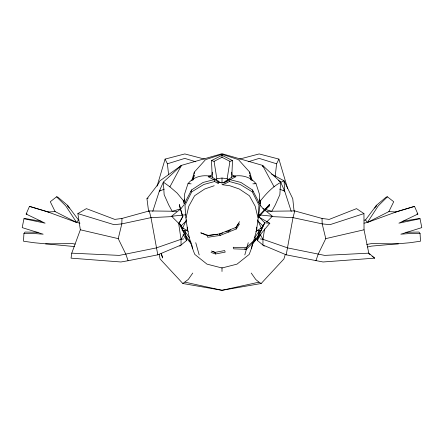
<?xml version="1.0" encoding="UTF-8"?>
<svg xmlns="http://www.w3.org/2000/svg" width="444" height="444" viewBox="0 0 444 444"><rect width="100%" height="100%" fill="white"/><g stroke="black" fill="none" stroke-linecap="round" stroke-linejoin="round"><path stroke-width="0.67" d="M187.246 227.2L187.246 230.519L188.278 231.418M189.388 241.619L189.399 240.343L186.552 236.918L179.237 222.805L182.867 216.356L179.432 205.905L179.432 204.512L182.567 217.033L179.11 223.271L186.297 238.006L191.603 244.111M264.585 228.893L262.992 239.316L262.926 245.033L286.208 254.828L323.06 261.982L374.675 258.153L368.792 253.163L364.036 229.792L363.952 213.597L356.538 208.636L329.22 219.397L322.033 218.448L294.761 210.933L267.233 211.288M176.768 211.288L149.239 210.933L121.967 218.448L121.817 223.893L118.226 238.628L125.846 254.218L128.072 260.733L157.792 254.828L181.074 245.033L181.008 239.316L178.593 222.949M184.232 201.743L184.504 194.35L187.99 183.677C193.362 176.795 202.336 174.62 210.65 176.246L219.214 181.596M212.643 177.117L212.104 174.886L211.511 160.556L222 155.311L232.49 160.556L231.896 174.886L231.357 177.117M38.134 232.273L25.031 232.062L23.932 233.533L23.493 241.209L34.227 242.746L74.403 246.553M194.189 174.098L194.317 172.117L205.566 159.624L222 154.296L238.434 159.624L249.683 172.117L252.214 180.641M212.31 172.189L212.104 174.886L209.091 176.44M275.197 176.479L276.601 163.792L278.904 159.102L259.185 153.935L239.466 159.102M121.967 218.448L114.78 219.397L86.386 208.636L77.867 213.597L80.342 229.792L71.756 253.163L71.051 258.153L120.94 261.982L128.072 260.733M227.506 179.981L227.167 178.677L229.92 161.366L232.49 160.556M259.529 199.106L260.528 202.12L256.388 231.013L253.768 240.282M253.391 241.608L251.52 248.229L249.217 254.384L237.024 264.13L222 267.987L206.976 264.13L194.783 254.384C188.373 238.739 185.686 221.978 185.015 205.15L191.741 191.847L203.818 184.471L214.63 181.513L214.985 179.409L203.08 182.445L191.542 189.971L184.238 203.874L183.472 202.12L184.471 199.106M264.285 246.154L257.37 240.437L259.218 230.442M251.52 248.229L252.12 245.066M41.403 221.306L25.253 218.57L23.954 218.726L22.2 227.617L43.179 234.193L34.771 233.572L23.932 233.533M286.208 254.828L293.007 217.638L294.761 210.933M193.179 179.914L194.228 175.308L192.346 180.286M255.172 239.494L255.933 239.388L246.498 249.323L233.688 248.851L233.222 247.28L246.098 247.724L255.172 239.494L255.566 237.751M186.003 218.037L188.783 206.277L194.616 195.726L204.712 189.005L214.197 185.736M182.767 228.022L182.151 230.614L187.246 230.519L182.767 228.022L186.413 219.808M216.494 179.981L216.833 178.677L214.08 161.366L211.511 160.556M179.11 223.271L179.237 222.805M244.816 254.917L246.442 249.128M246.803 247.841L248.252 242.696M157.087 186.108L165.096 159.102L184.815 153.935L204.534 159.102M191.786 180.641L194.317 172.117M190.976 191.864L191.542 189.971M285.292 254.406L283.899 258.985L261.166 283.511L222 290.298L182.834 283.511L160.101 258.985L159.124 254.246M152.747 211.405L159.307 191.192L163.348 182.101L181.474 165.368L222 153.702L262.526 165.368L280.652 182.101L284.693 191.192L291.253 211.405M315.928 260.733L318.154 254.218L325.774 238.628L322.183 223.893L322.033 218.448M376.057 206.56L376.518 205.261L386.258 197.042L387.423 196.82L393.717 201.726L388.872 211.594L367.399 222.461L364.019 223.166M23.954 218.726L45.116 223.177L26.141 214.052L29.476 206.382L47.98 211.982L76.601 222.461L79.981 223.166M258.647 202.231L259.762 203.874L260.528 202.12M182.567 217.033L182.867 216.356M257.703 238.006L264.763 222.805L258.452 216.356L269.497 204.512L269.497 205.905L258.452 216.356L258.752 217.033L269.819 223.271L252.397 244.111M184.088 201.532L177.178 193.129L169.902 186.835L181.474 165.368L159.929 180.83L158.119 184.182L146.958 198.729L148.64 211.677M71.756 253.163L119.336 255.394L156.327 247.913L181.008 239.316L183.716 234.549M257.37 240.437L260.9 234.51M374.747 208.136L376.518 205.261L365.512 219.963L364.163 220.213M239.521 221.656L235.675 227.95L238.722 223.332M217.632 234.343L208.158 235.381L200.771 232.811L207.409 235.686L207.731 237.279L220.169 235.42L236.325 228.96L239.532 223.832M365.512 219.963L367.399 222.461L378.266 205.855L387.423 196.82M184.238 203.874L185.353 202.231M254.567 237.818L259.823 230.181M260.95 228.543L263.792 224.858M192.757 273.066L188.312 279.42L182.834 283.511M76.601 222.461L78.488 219.963L67.482 205.261L57.742 197.042L56.577 196.82L50.283 201.726L55.128 211.594L76.601 222.461L65.734 205.855L56.577 196.82M185.864 214.796L171.562 216.245L180.919 208.713L184.166 204.64M259.912 201.532C266.422 193.234 274.131 184.854 284.071 180.83L292.757 198.729L294.056 210.9M160.19 190.16L159.307 191.192L164.291 189.138M180.142 166.922L181.474 165.368M258.752 217.033L269.497 204.512M252.83 242.396L257.448 236.918L264.763 222.805L269.819 223.271M266.672 221.989L271.478 217.199M183.05 228.543L181.174 225.813L186.047 221.106M252.092 243.023L255.933 239.388M255.722 231.418L261.233 228.022L257.587 219.808M259.762 203.874L252.458 189.971L240.92 182.445L229.015 179.409L226.279 181.763L222 182.878L217.627 182.101L218.537 183.688L214.63 181.513M179.715 246.154L186.63 240.437L184.782 230.442M224.786 181.596L233.35 176.246C241.664 174.62 250.638 176.795 256.01 183.677L259.496 194.35L259.768 201.743M146.958 198.729L148.157 198.057M214.08 161.366L222 157.276L229.92 161.366M229.437 180.02L235.847 176.734L233.35 176.246L235.564 176.163M229.37 181.513L225.502 183.483L222 184.665L229.803 185.736L239.288 189.005L249.384 195.726L255.217 206.277L257.997 218.037L258.985 205.15L252.259 191.847L240.182 184.471L229.37 181.513L229.015 179.409M367.399 222.461L396.02 211.982L414.524 206.382L417.86 214.052L398.884 223.177L420.046 218.726L421.8 227.617L400.821 234.193L409.229 233.572L420.068 233.533L420.507 241.209L409.773 242.746L371.595 246.098L367.599 247.003M223.837 182.551L228.272 180.619M208.158 235.381L207.409 235.686L219.636 233.899L235.931 227.395L236.325 228.96M228.926 230.747L230.763 229.986M189.161 183.222L187.99 183.677L191.109 183.827M219.663 234.121L222.755 233.006M225.841 231.89L227.694 231.224M414.524 206.382L395.698 211.971M363.952 213.597L330.009 224.658L322.183 223.893L293.007 217.638L271.101 216.567M248.218 161.788L259.185 158.386L276.601 163.792M168.581 174.481L167.399 163.792L184.815 158.386L195.782 161.788M180.919 208.713L172.244 211.366L168.698 204.9L164.147 194.677L163.348 182.101L169.902 186.835M325.774 238.628L364.036 229.792M261.166 283.511L258.985 282.162L222 290.298L185.015 282.162M211.028 252.403L215.479 253.979L225.202 252.12L224.67 250.566L215.157 252.359L211.322 250.999M366.75 244.45L371.473 243.617L398.396 243.85M181.008 239.316L183.716 238.922M402.597 221.306L418.748 218.57L420.046 218.726M216.833 178.677L222 178.055L227.167 178.677M26.141 214.052L27.051 213.941M47.98 211.982L55.128 211.594M252.891 183.827L256.01 183.677L254.839 183.222M172.899 216.567L150.993 217.638L121.817 223.893L113.991 224.658L77.867 213.597M368.792 253.163L324.664 255.394L287.673 247.913L262.992 239.316L260.284 238.922M45.604 243.85L72.527 243.617L75.225 244.095M261.211 230.603L256.754 230.519L256.754 227.2M405.866 232.273L418.97 232.062L420.068 233.533M208.436 176.163L210.65 176.246L208.153 176.734L214.563 180.02M244.505 248.862L246.498 249.323L246.098 247.724M388.872 211.594L396.02 211.982M258.136 214.796L272.438 216.245L263.081 208.713L259.834 204.64M416.949 213.941L417.86 214.052M80.342 229.792L118.226 238.628M48.302 211.971L29.476 206.382M263.081 208.713L271.756 211.366L275.302 204.9L279.853 194.677L280.652 182.101L278.416 180.492M212.21 251.409L215.29 252.481M279.709 189.138L284.693 191.192L284.071 180.83L271.623 174.087M215.729 180.619L220.163 182.551M234.909 176.44L231.896 174.886L231.69 172.189M368.958 253.802L369.996 254.59M372.078 256.171L374.675 258.153M258.985 282.162L255.689 279.42L251.243 273.066M257.953 221.106L262.826 225.813M172.522 217.199L181.174 225.813M189.399 240.343L191.17 242.396M262.754 166.578L262.526 165.368L263.858 166.922M283.81 190.16L284.693 191.192M184.177 230.181L189.433 237.818M69.253 208.136L67.482 205.261L67.943 206.56M183.1 234.51L186.63 240.437M260.284 234.549L262.992 239.316M262.526 165.368L274.098 186.835M165.096 159.102L167.399 163.792M251.654 180.286L249.772 175.308L250.821 179.914M219.636 233.899L220.169 235.42M161.078 253.446L162.626 257.964L161.516 254.007M252.458 189.971L253.025 191.864M228.421 230.608L228.888 232.157M278.904 159.102L287.695 188.744M195.749 242.696L199.184 254.917M149.239 210.933L150.993 217.638L157.792 254.828M261.233 228.022L261.694 229.964M215.157 252.359L215.479 253.979M191.88 245.066L192.48 248.229M249.683 172.117L249.811 174.098M222 154.296L222 157.276M222 178.055L222 183.117M222 267.543L222 271.5"/></g></svg>
